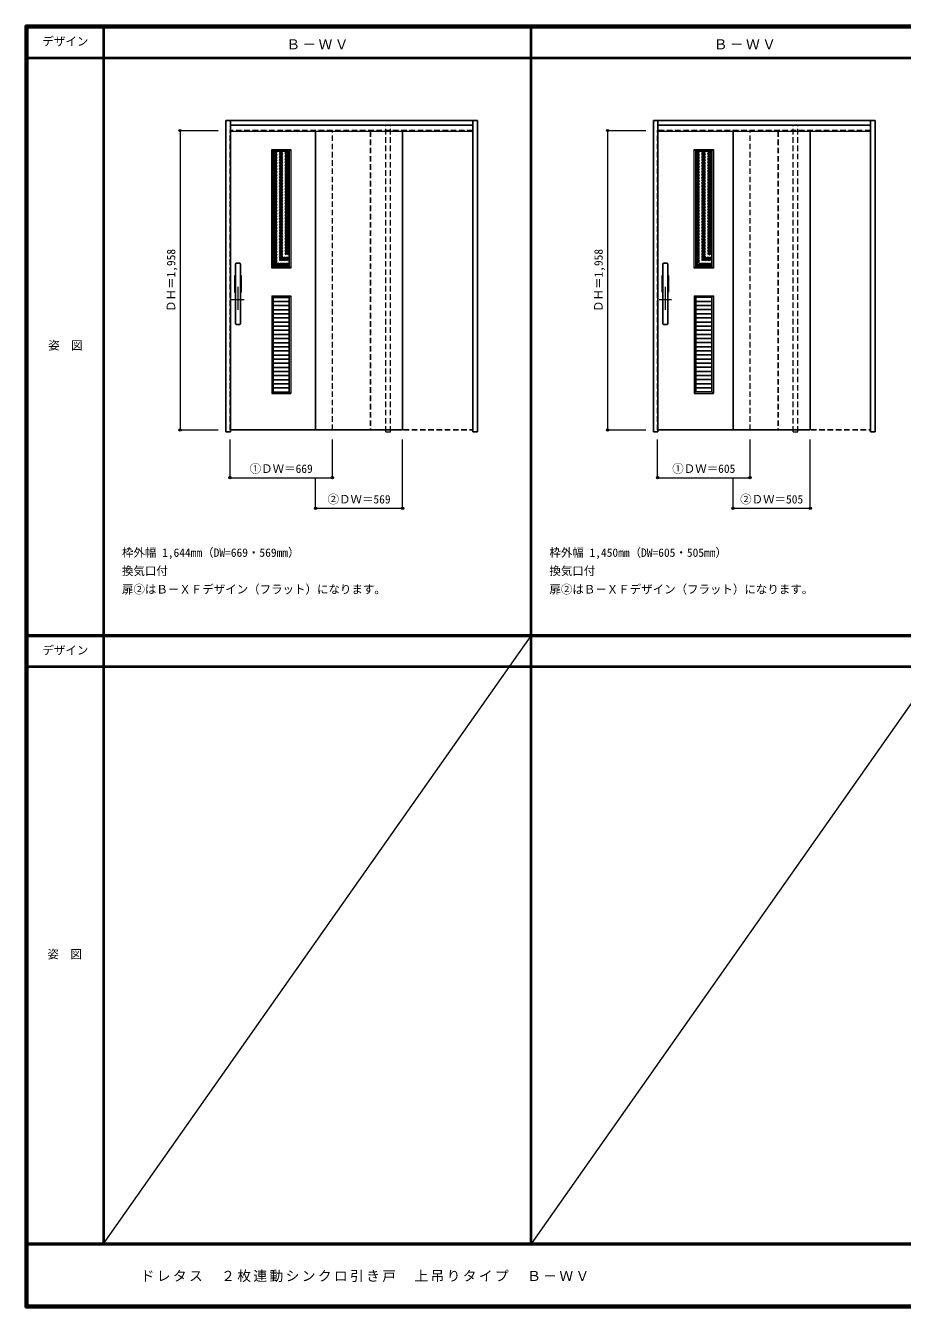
# Model space of a CAD drawing. Units: millimetres, scale not verified. Extents: x -6000 to 5700, y -4307 to 4175.
# Drawn here: x -6000 to -267, y -4205 to 4175 of the extents above; entities that cross this region are included whole.
import ezdxf
from ezdxf.enums import TextEntityAlignment as Align

# ---------------------------------------------------------------- set-up
doc = ezdxf.new("R2010")
doc.units = ezdxf.units.MM
doc.header["$LTSCALE"] = 30
doc.header["$PDMODE"] = 32
doc.header["$PDSIZE"] = 15
doc.linetypes.add('CHAIN1', pattern=[8, 5, -1, 1, -1])
doc.linetypes.add('DASHED1', pattern=[1.8, 1.2, -0.6])
for name, color, linetype, lineweight in [('0-1_通り芯', 4, 'CHAIN1', 9), ('0-2_扉', 4, 'DASHED1', 9), ('0-3_仕上げ', 3, 'Continuous', 25), ('0-4_枠', 3, 'Continuous', 25), ('0-7_取手GEK', 4, 'Continuous', 9), ('0-B_寸法', 7, 'Continuous', 9), ('0-C_ハッチ', 4, 'DASHED1', 9), ('0-D_ﾊﾞｰ引き手', 3, 'Continuous', 25), ('F-1_枠', 6, 'Continuous', 40), ('F-A_文字', 7, 'Continuous', 18)]:
    doc.layers.add(name, color=color, linetype=linetype, lineweight=lineweight)
doc.layers.add('0-A_文字', color=7, linetype='Continuous')
doc.styles.add('ＭＳ ゴシック', font='')
doc.styles.get('ＭＳ ゴシック').set_extended_font_data('MS Gothic')

msp = doc.modelspace()

# ---------------------------------------------------------------- linework, layer by layer
at = {"layer": '0-1_通り芯'}
for p, q in [((-4612, 2466.5), (-4612, 2304.5)), ((-1817, 2466.5), (-1817, 2304.5)), ((-4653, 2385.5), (-4571, 2385.5)), ((-1858, 2385.5), (-1776, 2385.5))]:
    msp.add_line(p, q, dxfattribs=at)
at = {"layer": '0-2_扉'}
for p, q in [((-3076, 3489.25), (-4663, 3489.25)), ((-4663, 1531.25), (-4663, 3489.25)), ((-4104, 3484.25), (-4104, 3489.25)), ((-3994, 1531.25), (-3994, 3489.25)), ((-3745, 3484.25), (-3745, 3489.25)), ((-3535, 3484.25), (-3535, 3489.25)), ((-475, 3489.25), (-1868, 3489.25)), ((-1868, 1531.25), (-1868, 3489.25)), ((-1374, 3484.25), (-1374, 3489.25)), ((-1263, 1531.25), (-1263, 3489.25)), ((-1080, 3484.25), (-1080, 3489.25)), ((-869, 3484.25), (-869, 3489.25)), ((-4660, 1531.25), (-4663, 1531.25)), ((-1865, 1531.25), (-1868, 1531.25))]:
    msp.add_line(p, q, dxfattribs=at)
at = {"layer": '0-2_扉', "color": 3, "linetype": 'Continuous', "lineweight": 25}
for p, q in [((-4104, 3484.25), (-4104, 1531.25)), ((-3535, 3484.25), (-3535, 1531.25)), ((-1374, 3484.25), (-1374, 1531.25)), ((-869, 3484.25), (-869, 1531.25)), ((-4660, 1531.25), (-3535, 1531.25)), ((-1865, 1531.25), (-869, 1531.25))]:
    msp.add_line(p, q, dxfattribs=at)
at = {"layer": '0-2_扉', "color": 3, "lineweight": 25}
for p, q in [((-3745, 3484.25), (-3745, 1531.25)), ((-3076, 1531.25), (-3076, 3489.25)), ((-475, 1531.25), (-475, 3489.25)), ((-3745, 1531.25), (-3076, 1531.25))]:
    msp.add_line(p, q, dxfattribs=at)
msp.add_lwpolyline([(-1080, 3484.25), (-1080, 1531.25), (-475, 1531.25)], dxfattribs=at)
at = {"layer": '0-3_仕上げ', "color": 7, "lineweight": 18}
for p, q in [((-4391, 3364.25), (-4381, 3354.25)), ((-4391, 3364.25), (-4266, 3364.25)), ((-4266, 3364.25), (-4276, 3354.25)), ((-4266, 3364.25), (-4266, 2589.25)), ((-1628, 3364.75), (-1618, 3354.75)), ((-1628, 3364.75), (-1503, 3364.75)), ((-1503, 3364.75), (-1513, 3354.75)), ((-1503, 3364.75), (-1503, 2589.75)), ((-4381, 2599.25), (-4391, 2589.25)), ((-4276, 2599.25), (-4266, 2589.25)), ((-1618, 2599.75), (-1628, 2589.75)), ((-1513, 2599.75), (-1503, 2589.75)), ((-4391, 2408.25), (-4391, 1769.25)), ((-4391, 2408.25), (-4381, 2398.25)), ((-4391, 2408.25), (-4266, 2408.25)), ((-4266, 2408.25), (-4276, 2398.25)), ((-4266, 2408.25), (-4266, 1769.25)), ((-1628, 2408.75), (-1628, 1769.75)), ((-1628, 2408.75), (-1618, 2398.75)), ((-1628, 2408.75), (-1503, 2408.75)), ((-1503, 2408.75), (-1513, 2398.75)), ((-1503, 2408.75), (-1503, 1769.75)), ((-4381, 1779.25), (-4391, 1769.25)), ((-4391, 1769.25), (-4266, 1769.25)), ((-4276, 1779.25), (-4266, 1769.25)), ((-1618, 1779.75), (-1628, 1769.75)), ((-1628, 1769.75), (-1503, 1769.75)), ((-1513, 1779.75), (-1503, 1769.75))]:
    msp.add_line(p, q, dxfattribs=at)
at = {"layer": '0-3_仕上げ'}
for p, q in [((-4381, 3354.25), (-4276, 3354.25)), ((-4381, 3354.25), (-4381, 2599.25)), ((-4276, 3354.25), (-4276, 2599.25)), ((-1618, 3354.75), (-1513, 3354.75)), ((-1618, 3354.75), (-1618, 2599.75)), ((-1513, 3354.75), (-1513, 2599.75)), ((-4381, 2599.25), (-4276, 2599.25)), ((-1618, 2599.75), (-1513, 2599.75)), ((-4381, 2398.25), (-4381, 1779.25)), ((-4276, 2398.25), (-4381, 2398.25)), ((-4276, 2371.34), (-4381, 2371.34)), ((-4276, 1779.25), (-4276, 2398.25)), ((-1618, 2398.75), (-1618, 1779.75)), ((-1513, 2398.75), (-1618, 2398.75)), ((-1513, 2371.84), (-1618, 2371.84)), ((-1513, 1779.75), (-1513, 2398.75)), ((-4276, 2344.42), (-4381, 2344.42)), ((-4276, 2317.51), (-4381, 2317.51)), ((-4276, 2290.6), (-4381, 2290.6)), ((-4276, 2263.68), (-4381, 2263.68)), ((-1513, 2344.92), (-1618, 2344.92)), ((-1513, 2318.01), (-1618, 2318.01)), ((-1513, 2291.1), (-1618, 2291.1)), ((-1513, 2264.18), (-1618, 2264.18)), ((-4276, 2236.77), (-4381, 2236.77)), ((-4276, 2209.86), (-4381, 2209.86)), ((-4276, 2182.95), (-4381, 2182.95)), ((-1513, 2237.27), (-1618, 2237.27)), ((-1513, 2210.36), (-1618, 2210.36)), ((-1513, 2183.45), (-1618, 2183.45)), ((-4276, 2156.03), (-4381, 2156.03)), ((-4276, 2129.12), (-4381, 2129.12)), ((-4276, 2102.21), (-4381, 2102.21)), ((-1513, 2156.53), (-1618, 2156.53)), ((-1513, 2129.62), (-1618, 2129.62)), ((-1513, 2102.71), (-1618, 2102.71)), ((-4276, 2075.29), (-4381, 2075.29)), ((-4276, 2048.38), (-4381, 2048.38)), ((-4276, 2021.47), (-4381, 2021.47)), ((-1513, 2075.79), (-1618, 2075.79)), ((-1513, 2048.88), (-1618, 2048.88)), ((-1513, 2021.97), (-1618, 2021.97)), ((-4276, 1994.55), (-4381, 1994.55)), ((-4276, 1967.64), (-4381, 1967.64)), ((-4276, 1940.73), (-4381, 1940.73)), ((-1513, 1995.05), (-1618, 1995.05)), ((-1513, 1968.14), (-1618, 1968.14)), ((-1513, 1941.23), (-1618, 1941.23)), ((-4276, 1913.82), (-4381, 1913.82)), ((-4276, 1886.9), (-4381, 1886.9)), ((-4276, 1859.99), (-4381, 1859.99)), ((-1513, 1914.32), (-1618, 1914.32)), ((-1513, 1887.4), (-1618, 1887.4)), ((-1513, 1860.49), (-1618, 1860.49)), ((-4276, 1833.08), (-4381, 1833.08)), ((-4276, 1806.16), (-4381, 1806.16)), ((-4381, 1779.25), (-4276, 1779.25)), ((-1513, 1833.58), (-1618, 1833.58)), ((-1513, 1806.66), (-1618, 1806.66)), ((-1618, 1779.75), (-1513, 1779.75))]:
    msp.add_line(p, q, dxfattribs=at)
at = {"layer": '0-3_仕上げ', "color": 7, "lineweight": 18}
for points in [[(-4266, 2589.25), (-4391, 2589.25), (-4391, 3364.25)], [(-1503, 2589.75), (-1628, 2589.75), (-1628, 3364.75)]]:
    msp.add_lwpolyline(points, dxfattribs=at)
at = {"layer": '0-4_枠'}
for p, q in [((-4690, 1519.25), (-4690, 3554.25)), ((-4690, 3554.25), (-3046, 3554.25)), ((-4660, 1519.25), (-4660, 3554.25)), ((-4660, 3524.25), (-3076, 3524.25)), ((-3076, 1519.25), (-3076, 3554.25)), ((-3046, 3554.25), (-3046, 1519.25)), ((-1895, 1519.25), (-1895, 3554.25)), ((-1895, 3554.25), (-445, 3554.25)), ((-1865, 1519.25), (-1865, 3554.25)), ((-1865, 3524.25), (-475, 3524.25)), ((-475, 1519.25), (-475, 3554.25)), ((-445, 3554.25), (-445, 1519.25)), ((-4690, 1519.25), (-4660, 1519.25)), ((-3076, 1519.25), (-3046, 1519.25)), ((-1895, 1519.25), (-1865, 1519.25)), ((-475, 1519.25), (-445, 1519.25))]:
    msp.add_line(p, q, dxfattribs=at)
at = {"layer": '0-4_枠', "color": 4, "linetype": 'DASHED1', "lineweight": 9}
for p, q in [((-3645, 1519.25), (-3645, 3524.25)), ((-3615, 1519.25), (-3615, 3524.25)), ((-980, 1519.25), (-980, 3524.25)), ((-950, 1519.25), (-950, 3524.25)), ((-3645, 1519.25), (-3615, 1519.25)), ((-980, 1519.25), (-950, 1519.25))]:
    msp.add_line(p, q, dxfattribs=at)
at = {"layer": '0-7_取手GEK'}
for p, q in [((-4660, 3484.25), (-3076, 3484.25)), ((-1865, 3484.25), (-475, 3484.25))]:
    msp.add_line(p, q, dxfattribs=at)
at = {"layer": '0-B_寸法', "color": 4}
for p, q in [((-4990, 3489.25), (-4740, 3489.25)), ((-4990, 3489.25), (-4990, 1531.25)), ((-2195, 3489.25), (-1945, 3489.25)), ((-2195, 3489.25), (-2195, 1531.25)), ((-4990, 1531.25), (-4740, 1531.25)), ((-2195, 1531.25), (-1945, 1531.25)), ((-4663, 1219.25), (-4663, 1469.25)), ((-3535, 1019.25), (-3535, 1469.25)), ((-1868, 1219.25), (-1868, 1469.25)), ((-1263, 1219.25), (-1263, 1469.25)), ((-869, 1019.25), (-869, 1469.25)), ((-4104, 1019.25), (-4104, 1219.25)), ((-1868, 1219.25), (-1263, 1219.25)), ((-1374, 1019.25), (-1374, 1219.25)), ((-4104, 1019.25), (-3535, 1019.25)), ((-1374, 1019.25), (-869, 1019.25))]:
    msp.add_line(p, q, dxfattribs=at)
msp.add_lwpolyline([(-4663, 1219.25), (-3994, 1219.25), (-3994, 1469.25)], dxfattribs=at)
at = {"layer": '0-B_寸法'}
for p in [(-4990, 3489.25), (-2195, 3489.25), (-4990, 1531.25), (-2195, 1531.25), (-4663, 1219.25), (-3994, 1219.25), (-1868, 1219.25), (-1263, 1219.25), (-4104, 1019.25), (-3535, 1019.25), (-1374, 1019.25), (-869, 1019.25)]:
    msp.add_point(p, dxfattribs=at)
at = {"layer": '0-C_ハッチ'}
for p, q in [((-4381, 3250.25), (-4277, 3354.25)), ((-4381, 3260.15), (-4286.9, 3354.25)), ((-4381, 3270.05), (-4296.8, 3354.25)), ((-4381, 3279.95), (-4306.7, 3354.25)), ((-4381, 3289.85), (-4316.6, 3354.25)), ((-4381, 3299.75), (-4326.5, 3354.25)), ((-4381, 3309.65), (-4336.4, 3354.25)), ((-4381, 3319.55), (-4346.3, 3354.25)), ((-4381, 3329.45), (-4356.2, 3354.25)), ((-4381, 3339.35), (-4366.09, 3354.25)), ((-4381, 3349.24), (-4375.99, 3354.25)), ((-1618, 3250.75), (-1514, 3354.75)), ((-1618, 3260.65), (-1523.9, 3354.75)), ((-1618, 3270.55), (-1533.8, 3354.75)), ((-1618, 3280.45), (-1543.7, 3354.75)), ((-1618, 3290.35), (-1553.6, 3354.75)), ((-1618, 3300.25), (-1563.5, 3354.75)), ((-1618, 3310.15), (-1573.4, 3354.75)), ((-1618, 3320.05), (-1583.3, 3354.75)), ((-1618, 3329.95), (-1593.2, 3354.75)), ((-1618, 3339.85), (-1603.1, 3354.75)), ((-1618, 3349.74), (-1612.99, 3354.75)), ((-4381, 3240.35), (-4276, 3345.35)), ((-4381, 3230.45), (-4276, 3335.45)), ((-4381, 3220.55), (-4276, 3325.55)), ((-4381, 3210.65), (-4276, 3315.65)), ((-4381, 3200.75), (-4276, 3305.75)), ((-4381, 3190.85), (-4276, 3295.85)), ((-4381, 3180.95), (-4276, 3285.95)), ((-4381, 3171.05), (-4276, 3276.05)), ((-1618, 3240.85), (-1513, 3345.85)), ((-1618, 3230.95), (-1513, 3335.95)), ((-1618, 3221.05), (-1513, 3326.05)), ((-1618, 3211.15), (-1513, 3316.15)), ((-1618, 3201.25), (-1513, 3306.25)), ((-1618, 3191.35), (-1513, 3296.35)), ((-1618, 3181.45), (-1513, 3286.45)), ((-1618, 3171.55), (-1513, 3276.55)), ((-4381, 3161.15), (-4276, 3266.15)), ((-4381, 3151.25), (-4276, 3256.25)), ((-4381, 3141.36), (-4276, 3246.36)), ((-4381, 3131.46), (-4276, 3236.46)), ((-4381, 3121.56), (-4276, 3226.56)), ((-4381, 3111.66), (-4276, 3216.66)), ((-4381, 3101.76), (-4276, 3206.76)), ((-4381, 3091.86), (-4276, 3196.86)), ((-4381, 3081.96), (-4276, 3186.96)), ((-1618, 3161.65), (-1513, 3266.65)), ((-1618, 3151.75), (-1513, 3256.75)), ((-1618, 3141.86), (-1513, 3246.86)), ((-1618, 3131.96), (-1513, 3236.96)), ((-1618, 3122.06), (-1513, 3227.06)), ((-1618, 3112.16), (-1513, 3217.16)), ((-1618, 3102.26), (-1513, 3207.26)), ((-1618, 3092.36), (-1513, 3197.36)), ((-1618, 3082.46), (-1513, 3187.46)), ((-4381, 3072.06), (-4276, 3177.06)), ((-4381, 3062.16), (-4276, 3167.16)), ((-4381, 3052.26), (-4276, 3157.26)), ((-4381, 3042.36), (-4276, 3147.36)), ((-4381, 3032.46), (-4276, 3137.46)), ((-4381, 3022.56), (-4276, 3127.56)), ((-4381, 3012.66), (-4276, 3117.66)), ((-4381, 3002.76), (-4276, 3107.76)), ((-1618, 3072.56), (-1513, 3177.56)), ((-1618, 3062.66), (-1513, 3167.66)), ((-1618, 3052.76), (-1513, 3157.76)), ((-1618, 3042.86), (-1513, 3147.86)), ((-1618, 3032.96), (-1513, 3137.96)), ((-1618, 3023.06), (-1513, 3128.06)), ((-1618, 3013.16), (-1513, 3118.16)), ((-1618, 3003.26), (-1513, 3108.26)), ((-4381, 2992.86), (-4276, 3097.86)), ((-4381, 2982.96), (-4276, 3087.96)), ((-4381, 2973.06), (-4276, 3078.06)), ((-4381, 2963.16), (-4276, 3068.16)), ((-4381, 2953.27), (-4276, 3058.26)), ((-4381, 2943.37), (-4276, 3048.37)), ((-4381, 2933.47), (-4276, 3038.47)), ((-4381, 2923.57), (-4276, 3028.57)), ((-4381, 2913.67), (-4276, 3018.67)), ((-1618, 2993.36), (-1513, 3098.36)), ((-1618, 2983.46), (-1513, 3088.46)), ((-1618, 2973.56), (-1513, 3078.56)), ((-1618, 2963.66), (-1513, 3068.66)), ((-1618, 2953.77), (-1513, 3058.76)), ((-1618, 2943.87), (-1513, 3048.87)), ((-1618, 2933.97), (-1513, 3038.97)), ((-1618, 2924.07), (-1513, 3029.07)), ((-1618, 2914.17), (-1513, 3019.17)), ((-4381, 2903.77), (-4276, 3008.77)), ((-4381, 2893.87), (-4276, 2998.87)), ((-4381, 2883.97), (-4276, 2988.97)), ((-4381, 2874.07), (-4276, 2979.07)), ((-4381, 2864.17), (-4276, 2969.17)), ((-4381, 2854.27), (-4276, 2959.27)), ((-4381, 2844.37), (-4276, 2949.37)), ((-4381, 2834.47), (-4276, 2939.47)), ((-1618, 2904.27), (-1513, 3009.27)), ((-1618, 2894.37), (-1513, 2999.37)), ((-1618, 2884.47), (-1513, 2989.47)), ((-1618, 2874.57), (-1513, 2979.57)), ((-1618, 2864.67), (-1513, 2969.67)), ((-1618, 2854.77), (-1513, 2959.77)), ((-1618, 2844.87), (-1513, 2949.87)), ((-1618, 2834.97), (-1513, 2939.97)), ((-4381, 2824.57), (-4276, 2929.57)), ((-4381, 2814.67), (-4276, 2919.67)), ((-4381, 2804.77), (-4276, 2909.77)), ((-4381, 2794.87), (-4276, 2899.87)), ((-4381, 2784.97), (-4276, 2889.97)), ((-4381, 2775.07), (-4276, 2880.07)), ((-4381, 2765.17), (-4276, 2870.17)), ((-4381, 2755.28), (-4276, 2860.27)), ((-4381, 2745.38), (-4276, 2850.38)), ((-1618, 2825.07), (-1513, 2930.07)), ((-1618, 2815.17), (-1513, 2920.17)), ((-1618, 2805.27), (-1513, 2910.27)), ((-1618, 2795.37), (-1513, 2900.37)), ((-1618, 2785.47), (-1513, 2890.47)), ((-1618, 2775.57), (-1513, 2880.57)), ((-1618, 2765.67), (-1513, 2870.67)), ((-1618, 2755.78), (-1513, 2860.77)), ((-1618, 2745.88), (-1513, 2850.88)), ((-4381, 2735.48), (-4276, 2840.48)), ((-4381, 2725.58), (-4276, 2830.58)), ((-4381, 2715.68), (-4276, 2820.68)), ((-4381, 2705.78), (-4276, 2810.78)), ((-4381, 2695.88), (-4276, 2800.88)), ((-4381, 2685.98), (-4276, 2790.98)), ((-4381, 2676.08), (-4276, 2781.08)), ((-4381, 2666.18), (-4276, 2771.18)), ((-1618, 2735.98), (-1513, 2840.98)), ((-1618, 2726.08), (-1513, 2831.08)), ((-1618, 2716.18), (-1513, 2821.18)), ((-1618, 2706.28), (-1513, 2811.28)), ((-1618, 2696.38), (-1513, 2801.38)), ((-1618, 2686.48), (-1513, 2791.48)), ((-1618, 2676.58), (-1513, 2781.58)), ((-1618, 2666.68), (-1513, 2771.68)), ((-4381, 2656.28), (-4276, 2761.28)), ((-4381, 2646.38), (-4276, 2751.38)), ((-4381, 2636.48), (-4276, 2741.48)), ((-4381, 2626.58), (-4276, 2731.58)), ((-4381, 2616.68), (-4276, 2721.68)), ((-4381, 2606.78), (-4276, 2711.78)), ((-4378.63, 2599.25), (-4276, 2701.88)), ((-4368.73, 2599.25), (-4276, 2691.98)), ((-4358.83, 2599.25), (-4276, 2682.08)), ((-1618, 2656.78), (-1513, 2761.78)), ((-1618, 2646.88), (-1513, 2751.88)), ((-1618, 2636.98), (-1513, 2741.98)), ((-1618, 2627.08), (-1513, 2732.08)), ((-1618, 2617.18), (-1513, 2722.18)), ((-1618, 2607.28), (-1513, 2712.28)), ((-1615.63, 2599.75), (-1513, 2702.38)), ((-1605.73, 2599.75), (-1513, 2692.48)), ((-1595.83, 2599.75), (-1513, 2682.58)), ((-4348.93, 2599.25), (-4276, 2672.18)), ((-4339.04, 2599.25), (-4276, 2662.28)), ((-4329.14, 2599.25), (-4276, 2652.39)), ((-4319.24, 2599.25), (-4276, 2642.49)), ((-4309.34, 2599.25), (-4276, 2632.59)), ((-4299.44, 2599.25), (-4276, 2622.69)), ((-4289.54, 2599.25), (-4276, 2612.79)), ((-4279.64, 2599.25), (-4276, 2602.89)), ((-1585.93, 2599.75), (-1513, 2672.68)), ((-1576.04, 2599.75), (-1513, 2662.78)), ((-1566.14, 2599.75), (-1513, 2652.89)), ((-1556.24, 2599.75), (-1513, 2642.99)), ((-1546.34, 2599.75), (-1513, 2633.09)), ((-1536.44, 2599.75), (-1513, 2623.19)), ((-1526.54, 2599.75), (-1513, 2613.29)), ((-1516.64, 2599.75), (-1513, 2603.39))]:
    msp.add_line(p, q, dxfattribs=at)
at = {"layer": '0-D_ﾊﾞｰ引き手'}
for p, q in [((-4628, 2226.75), (-4628, 2616.75)), ((-4601, 2621.75), (-4623, 2621.75)), ((-4596, 2226.75), (-4596, 2616.75)), ((-1833, 2226.75), (-1833, 2616.75)), ((-1806, 2621.75), (-1828, 2621.75)), ((-1801, 2226.75), (-1801, 2616.75)), ((-4633, 2541.75), (-4628, 2541.75)), ((-1838, 2431.75), (-1838, 2541.75)), ((-1838, 2541.75), (-1833, 2541.75)), ((-1801, 2541.75), (-1796, 2541.75)), ((-1796, 2541.75), (-1796, 2431.75)), ((-1833, 2431.75), (-1838, 2431.75)), ((-1796, 2431.75), (-1801, 2431.75)), ((-4623, 2221.75), (-4601, 2221.75)), ((-1828, 2221.75), (-1806, 2221.75))]:
    msp.add_line(p, q, dxfattribs=at)
for points in [[(-4628, 2431.75), (-4633, 2431.75), (-4633, 2541.75)], [(-4596, 2541.75), (-4591, 2541.75), (-4591, 2431.75), (-4596, 2431.75)]]:
    msp.add_lwpolyline(points, dxfattribs=at)
for centre, start, end in [((-4623, 2616.75), 90, 180), ((-4601, 2616.75), 0, 90), ((-1828, 2616.75), 90, 180), ((-1806, 2616.75), 0, 90), ((-4623, 2226.75), 180, 270), ((-4601, 2226.75), 270, 0), ((-1828, 2226.75), 180, 270), ((-1806, 2226.75), 270, 0)]:
    msp.add_arc(centre, 5, start, end, dxfattribs=at)
at = {"layer": 'F-1_枠'}
for p, q in [((-6000, 4175), (5700, 4175)), ((-6000, 4175), (-6000, -4205)), ((-6000, 4170), (5700, 4170)), ((-6000, 4165), (5700, 4165)), ((-5995, 4175), (-5995, -4205)), ((-5990, 4175), (-5990, -4205)), ((-5490, 4175), (-5490, -3790)), ((-2695, -3790), (-2695, 4175)), ((-6000, 3965), (5700, 3965)), ((-5990, 190.5), (5690, 190.5)), ((-5990, 187.5), (5690, 187.5)), ((-5990, 184.5), (5690, 184.5)), ((-5990, -15.5), (5690, -15.5)), ((5700, -3790), (-6000, -3790)), ((5700, -3795), (-6000, -3795)), ((5700, -4195), (-6000, -4195)), ((5700, -4200), (-6000, -4200)), ((5700, -4205), (-6000, -4205))]:
    msp.add_line(p, q, dxfattribs=at)
at = {"layer": 'F-A_文字'}
for p, q in [((-5490, -3790), (-2695, 184.5)), ((100, 184.5), (-2695, -3790))]:
    msp.add_line(p, q, dxfattribs=at)

# ---------------------------------------------------------------- texts
at = {"layer": '0-A_文字', "style": 'ＭＳ ゴシック'}
for s, p in [('枠外幅 1,644mm（DW=669・569mm）', (-5370, 685.5)), ('枠外幅 1,450mm（DW=605・505mm）', (-2575, 685.5)), ('換気口付', (-5370, 565.5)), ('換気口付', (-2575, 565.5)), ('扉②はＢ－ＸＦデザイン（フラット）になります。', (-5370, 445.5)), ('扉②はＢ－ＸＦデザイン（フラット）になります。', (-2575, 445.5))]:
    msp.add_text(s, height=54.99, dxfattribs=at).set_placement(p, align=Align.BOTTOM_LEFT)
at = {"layer": '0-A_文字', "char_height": 65.98, "attachment_point": 7, "style": 'ＭＳ ゴシック'}
for insert in [(-4295, 4020), (-1500, 4020)]:
    msp.add_mtext('\\T1.17;Ｂ－ＷＶ', dxfattribs=dict(at, insert=insert))
at = {"layer": '0-B_寸法', "style": 'ＭＳ ゴシック'}
for p in [(-5005, 2303), (-2210, 2303)]:
    msp.add_text('ＤＨ＝1,958', height=54.99, rotation=90, dxfattribs=at).set_placement(p, align=Align.BOTTOM_LEFT)
for s, p in [('①ＤＷ＝669', (-4534.75, 1234.25)), ('①ＤＷ＝605', (-1771.75, 1234.25)), ('②ＤＷ＝569', (-4025.75, 1034.25)), ('②ＤＷ＝505', (-1327.75, 1034.25))]:
    msp.add_text(s, height=54.99, dxfattribs=at).set_placement(p, align=Align.BOTTOM_LEFT)
at = {"layer": 'F-A_文字', "style": 'ＭＳ ゴシック'}
for s, p in [('デザイン', (-5890, 4027.5)), ('姿\u3000図', (-5852.5, 2040.25)), ('デザイン', (-5890, 47)), ('姿\u3000図', (-5857.5, -1940.25))]:
    msp.add_text(s, height=54.99, dxfattribs=at).set_placement(p, align=Align.BOTTOM_LEFT)
at = {"layer": 'F-A_文字', "insert": (-5247.55, -4040), "char_height": 65.98, "attachment_point": 7, "style": 'ＭＳ ゴシック'}
msp.add_mtext('\\T1.17;ドレタス\u3000２枚連動シンクロ引き戸\u3000上吊りタイプ\u3000Ｂ－ＷＶ', dxfattribs=at)

doc.saveas('drawing.dxf')
